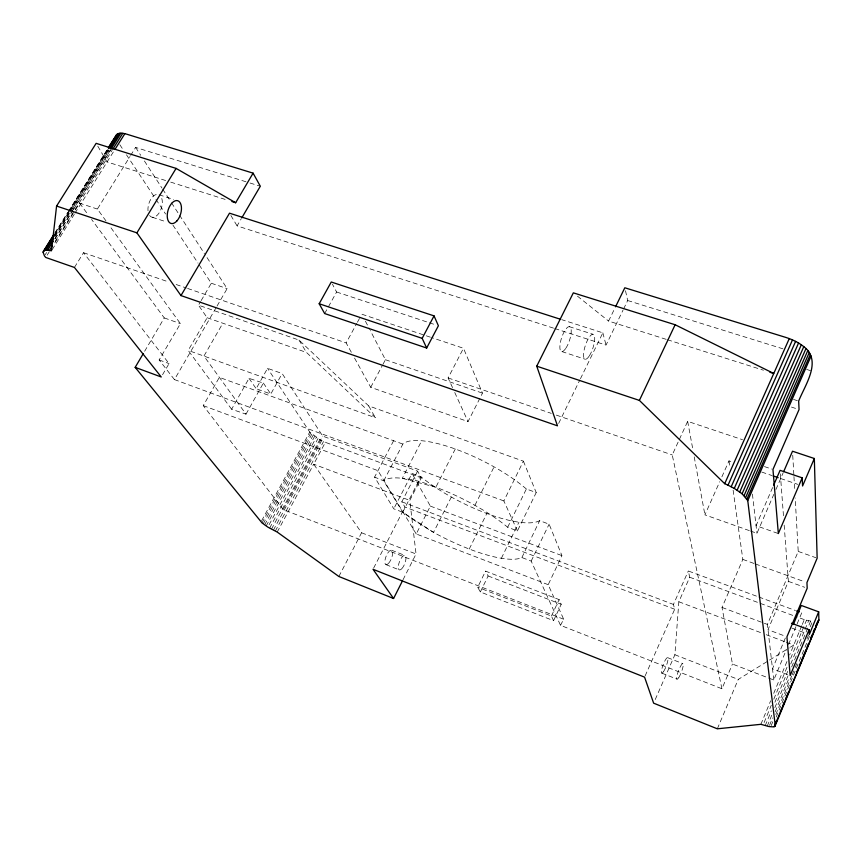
<?xml version="1.0" encoding="UTF-8"?>
<svg xmlns="http://www.w3.org/2000/svg" width="862" height="862" viewBox="0 0 862 862"><rect width="100%" height="100%" fill="white"/><g stroke="black" fill="none" stroke-linecap="round" stroke-linejoin="round"><path stroke-width="0.65" stroke-dasharray="4.31 3.23" d="M655.228 699.535L674.892 654.754L678.836 601.773L689.719 577.238L688.307 570.989L757.612 596.558M771.21 725.578L772.74 721.86M775.8 714.436L791.628 676.056M792.146 674.817L794.699 668.621M795.206 667.393L797.759 661.197M806.951 638.914L808.481 635.197M776.22 717.001L809.44 636.415M801.779 625.672L789.646 654.98M802.285 624.465L804.289 619.616L812.435 621.47L809.881 627.644M764.109 722.561L771.253 705.31M773.807 699.147L787.588 665.873M790.648 658.471L806.476 620.274M765.208 725.664L771.328 710.859M774.906 702.228L787.663 671.39M790.723 663.988L804.505 630.672M805.011 629.443L808.588 620.802M767.202 726.192L772.309 713.833M774.852 707.659L788.633 674.31M791.693 666.908L810.582 621.211M769.55 725.341L772.611 717.917M775.164 711.732L789.463 677.112M733.12 490.166L742.839 559.416L722.022 607.441L732.474 664.052L773.785 680.01L786.478 649.474M788.514 644.582L796.639 625.036M797.156 623.819L801.725 612.828L801.585 610.371M760.887 724.317L770.65 700.795M773.731 693.36L787.599 659.936M785.347 638.009L772.492 668.815L790.152 675.592M773.785 680.01L767.406 624.433L798.223 551.421L795.173 497.977M784.172 525.141L788.385 581.376L768.01 629.702L785.745 636.371M717.335 728.81L738.249 679.418L789.226 647.879M393.611 440.719L374.582 477.106L393.783 508.828L402.716 512.233L433.554 532.35A79.994 21.604 26.6 0 0 521.876 557.552L531.175 561.087L560.515 625.338L721.936 688.76L732.474 664.052M772.6 487.558L756.06 525.691L778.343 533.556M750.597 531.057L756.944 533.309L773.828 494.357M775.94 489.497L783.256 472.602M645.11 675.948L674.698 609.24L673.437 604.445L688.307 570.989M749.326 530.615L704.922 514.862L719.705 481.729M721.893 476.826L729.004 460.868L732.786 462.161M721.936 688.76L672.241 454.931L678.847 440.536M679.396 439.34L687.66 421.346L742.516 439.695M553.555 620.683L561.216 604.316L559.136 599.607L485.554 571.129L477.699 587.216L480.349 591.957L553.555 620.683L551.411 616.071L477.699 587.216M551.411 616.071L559.136 599.607M560.515 625.338L563.662 619.228L548.2 584.695L561.949 555.624L549.116 524.171L539.644 520.67A79.347 23.339 26.6 0 1 420.915 476.74L412.004 473.443L393.783 508.828M521.876 557.552L539.644 520.67M501.382 558.285L518.935 522.189M554.794 328.541L606.04 345.102L623.01 310.158M623.592 308.952L627.698 300.526L625.392 290.322M531.175 561.087L549.116 524.171M507.675 527.253L526.359 488.98L536.218 492.568L517.437 530.906L507.675 527.253A79.994 21.604 26.6 0 0 435.86 487.224L402.306 478.324A79.994 21.604 26.6 0 0 383.73 480.856L374.582 477.106M558.651 423.414L579.857 379.937M580.449 378.73L602.84 332.84L561.927 319.727M666.186 339.348L608.583 321.063L614.962 307.982M480.349 591.957L488.129 575.967L485.554 571.129M517.437 530.906L503.861 500.941L523.406 461.17L368.688 405.905L298.995 340.059L198.475 305.191L200.501 301.722M469.251 549.029L486.814 513.493M474.919 505.337L494.066 466.859M403.028 579.76L416.044 553.986L409.784 500.402L421.324 477.882L417.585 471.115L322.733 436.129L282.165 373.548L267.554 368.333L256.154 388.687L270.797 394.009L282.165 373.548M451.343 497.029L433.554 532.35A79.455 11.809 29.6 0 1 402.716 512.233L383.73 480.856L402.856 444.081A79.347 23.339 26.6 0 1 455.912 449.231A79.347 23.339 26.6 0 1 526.359 488.98M548.2 584.695L416.238 533.966L430.364 506.113L412.004 473.443M354.551 358.096L370.714 387.297L468.034 421.593L482.494 393.147L463.476 348.259L431.7 337.613M455.276 449.005L435.86 487.224A79.541 28.855 31.3 0 0 402.306 478.324L421.712 440.741M674.698 609.24L404.946 507.039L401.811 501.803L417.585 471.115M373.645 568.09L404.946 507.039M402.716 512.233L420.915 476.74M452.539 387.641L448.111 377.933L463.476 348.259M338.863 576.484L361.566 532.77L313.703 464.198L325.394 442.325L421.324 477.882M370.714 387.297L382.372 365.466M382.976 364.324L385.433 359.723L370.283 330.545M271.465 529.214L319.802 439.598L309.76 432.034L267.554 368.333M563.662 619.228L283.167 509.517L322.733 436.129M273.373 530.216L321.655 440.59L325.394 442.325M275.28 531.154L323.53 441.506M277.208 532.059L313.703 464.198L409.784 500.402M264.602 524.936L313.165 435.235M266.153 526.014L314.641 436.355M269.106 524.742L316.268 437.465M269.612 528.169L317.992 438.553M261.639 520.745L309.76 432.034M262.005 522.878L310.697 433.058M263.212 523.891L311.839 434.125M351.319 352.256L346.147 342.914L356.793 323.379M357.418 322.237L360.553 316.494M324.662 313.552L327.797 307.885M328.433 306.753L336.6 292.002L332.452 284.234M246.015 414.148L263.384 383.073L249.01 378.353L231.619 409.256L246.015 414.148L203.928 356.071L222.838 323.228M283.167 509.517L203.26 405.614L219.347 377.362L402.856 444.081M231.619 409.256L188.196 350.414L207.149 317.744L198.475 305.191M503.861 500.941L174.436 379.582L216.362 307.206M217.041 306.042L227.137 288.619L205.178 254.743M162.541 374.754L169.049 363.581L83.539 252.706L74.434 267.457M174.436 379.582L159.147 359.96L180.417 323.627L109.916 226.35M201.18 300.569L211.298 283.242L198.756 264.246M553.512 328.131L237.093 225.887L241.069 219.088M144.644 351.265L164.276 317.927L91.587 219.411M106.004 220.941L97.384 209.057L129.968 156.561M130.668 155.419L135.636 147.434L248.752 182.625M47.13 255.195L49.253 251.801M54.899 242.761L74.66 211.093M75.371 209.962L79.606 203.173L97.384 209.057M54.769 238.774L71.115 212.666M71.826 211.524L110.228 150.225M45.169 254.764L46.591 252.501M55.114 238.893L72.861 210.554M73.572 209.412L111.209 149.331M55.179 241.295L112.082 150.376M52.194 249.646L74.283 214.326M74.994 213.183L114.172 150.635M54.78 233.139L67.656 212.623M68.367 211.481L107.696 148.77M55.233 232.891L68.033 212.289M68.798 211.255L108.073 148.641M54.791 234.453L108.03 149.525M54.618 235.11L68.874 212.375M69.585 211.233L108.073 149.837M54.629 236.49L69.553 212.677M70.264 211.546L108.634 150.322M55.049 236.36L71.417 210.253M72.128 209.11L109.118 150.074M790.357 647.179L793.751 645.078L786.263 642.255M250.034 183.024L260.313 186.224M627.698 300.526L782.901 348.808M806.66 369.442L810.495 370.649M165.623 180.514L107.05 161.927L97.503 145.678M170.719 182.13L226.749 199.909M667.468 339.747L763.484 370.218M159.158 194.79L173.607 199.445M569.232 326.644L592.884 334.251M793.536 399.44L797.382 400.679M791.435 407.069L797.781 409.127M152.38 217.278L166.452 221.89M561.916 351.599L585.449 359.314M336.6 292.002L428.209 322.388M429.481 322.808L435.849 324.92M430.429 337.193L361.803 314.199L363.01 316.526M764.454 466.59L771.738 469.057M211.298 283.242L227.137 288.619M780.692 478.539L797.716 484.336M761.782 472.074L771.867 475.522M83.539 252.706L168.543 281.906M176.15 284.514L186.3 288.005M187.571 288.436L346.147 342.914M448.111 377.933L551.26 413.372M556.356 415.118L672.241 454.931M385.433 359.723L482.494 393.147M804.289 619.616L795.755 616.502M207.149 317.744L306.484 352.45L375.401 417.725L188.196 350.414M164.276 317.927L180.417 323.627M798.223 551.421L815.883 557.703M742.839 559.416L754.121 563.5M755.371 563.953L804.408 581.688M788.385 581.376L804.688 587.291M159.147 359.96L169.049 363.581M758.872 597.021L795.421 610.501M689.719 577.238L794.495 616.028M203.26 405.614L377.955 470.663L416.238 533.966M791.876 628.086L805.561 633.193M722.022 607.441L767.406 624.433M430.364 506.113L561.949 555.624M678.836 601.773L761.275 632.837M766.275 634.723L785.013 641.781M401.811 501.803L673.437 604.445M488.129 575.967L561.216 604.316M361.566 532.77L416.044 553.986M674.892 654.754L738.249 679.418M667.63 657.663L682.887 663.632M391.585 550.215L404.968 555.451M661.79 673.125L677.047 679.148M385.939 564.632L399.311 569.911M319.802 439.598L321.655 440.59M577.475 296.172L608.583 321.063M79.606 203.173L87.59 214.002M249.01 378.353L256.154 388.687M263.384 383.073L270.797 394.009M119.84 144.719L123.525 150.311M126.477 154.783L155.235 198.346M155.979 199.456L165.569 213.981M172.939 225.154L198.023 263.136M135.636 147.434L140.754 155.343M144.417 160.989L161.981 188.099M162.713 189.231L170.773 201.654M171.495 202.785L178.822 214.078M179.555 215.209L204.445 253.611M298.995 340.059L306.484 352.45M230.887 215.489L237.093 225.887M368.688 405.905L375.401 417.725M365.434 321.203L369.679 329.37M454.748 392.49L468.034 421.593M523.406 461.17L536.218 492.568M602.84 332.84L606.04 345.102M687.66 421.346L693.016 450.32M694.222 456.914L704.922 514.862M729.004 460.868L729.758 466.202M752.44 494.12L756.944 533.309M780.336 473.852L783.472 515.821M792.738 455.233L793.88 475.264M793.956 476.6L794.721 489.961M161.797 198.465A11.799 6.659 -73.7 0 1 158.694 213.55A11.799 6.659 -73.7 0 1 149.428 215.306M147.995 210.781A11.799 6.659 -73.7 0 1 150.775 199.284A11.799 6.659 -73.7 0 1 157.951 194.403M401.994 568.489A7.769 2.823 -68.5 0 0 405.549 555.958A7.769 2.823 -68.5 0 0 398.847 563.586A7.769 2.823 -68.5 0 0 401.994 568.489M388.654 563.231A7.736 2.877 -68.4 0 0 392.178 550.732A7.736 2.877 -68.4 0 0 385.422 558.307A7.736 2.877 -68.4 0 0 388.654 563.231M565.978 348.054A13.059 4.159 -71.8 0 0 570.224 327.107A13.059 4.159 -71.8 0 0 560.429 342.192A13.059 4.159 -71.8 0 0 565.978 348.054M589.425 355.715A13.135 3.998 -71.8 0 0 593.832 334.704A13.135 3.998 -71.8 0 0 584.156 349.918A13.135 3.998 -71.8 0 0 589.425 355.715M678.954 677.263A8.297 1.595 -69.3 0 0 683.178 664.042A8.297 1.595 -69.3 0 0 677.758 672.866A8.297 1.595 -69.3 0 0 678.954 677.263M663.74 671.272A8.264 1.67 -69.3 0 0 667.931 658.083A8.264 1.67 -69.3 0 0 662.425 666.832A8.264 1.67 -69.3 0 0 663.74 671.272"/><path stroke-width="1.29" d="M115.907 137.338C115.777 131.606 123.643 133.104 127.123 134.31L253.094 173.154L260.313 186.224L241.737 217.957M253.094 173.154L235.66 202.732L176.096 168.402L96.135 143.351L56.58 206.061L51.483 250.777L46.095 250.099L43.93 250.734L43.1 252.243L44.458 255.906L45.718 257.458L74.434 267.457L161.237 376.985L135.172 367.363L143.297 353.571M793.363 624.508L801.304 605.458L818.674 611.837L809.289 634.583L809.073 629.766L791.51 623.226M402.435 580.923L393.568 598.508L373.03 569.286L644.571 677.155L653.633 703.166L717.335 728.81L760.887 724.317L769.044 726.569L773.333 726.871L774.27 726.688L776.834 720.47M780.412 711.764L781.953 708.036M782.976 705.547L784.506 701.819M785.53 699.341L788.601 691.874M790.142 688.145L792.189 683.178M796.79 671.983L798.331 668.255M799.354 665.776L800.884 662.048M801.908 659.559L806.002 649.614M807.026 647.125L808.567 643.397M810.614 638.43L812.144 634.691M813.168 632.212L814.709 628.484M815.732 625.995L817.262 622.267M774.27 726.688L818.9 619.94L818.674 611.837M774.927 726.354L818.9 619.94M809.073 629.766L790.152 675.592L786.931 636.813L807.198 588.207L806.94 582.604L817.154 558.156L814.331 458.498L792.512 451.225L783.773 471.417M773.667 485.101L780.078 470.34L802.199 477.839L778.343 533.556L772.955 469.467L799.052 409.536L798.665 401.089C804.408 386.198 821.109 363.064 806.002 348.517C800.324 343.335 793.309 339.811 786.036 337.484L624.821 287.779L615.543 306.797M814.331 458.498L802.576 485.996L802.199 477.839M775.304 725.879L747.763 500.639L811.12 355.995M747.763 500.639L742.107 493.764L806.002 348.517M744.1 495.585L807.856 350.435M745.727 497.352L809.343 352.342M746.955 499.044L810.442 354.207M742.107 493.764L734.284 488.398L798.557 343.022M737.15 490.144L801.315 344.778M739.779 491.943L803.804 346.621M734.284 488.398L728.013 485.187L792.49 339.897M731.213 486.728L795.604 341.384M728.013 485.187L724.705 483.69L789.28 338.594M724.705 483.69L639.399 400.41L675.129 324.748L773.72 373.462L769.885 372.244M56.58 206.061L136.907 232.848L180.966 295.58L557.477 425.828L536.735 366.178L573.327 292.854L675.129 324.748M426.668 348.032L438.392 325.761L434.039 315.88L331.267 282.014L319.177 303.747L324.662 313.552L426.668 348.032L422.164 338.346L319.177 303.747M422.164 338.346L434.039 315.88M180.966 295.58L229.507 213.183L560.645 319.317M136.907 232.848L176.096 168.402M47.658 250.131L53.347 241.048M110.939 149.094L120.895 133.19M49.49 250.389L52.334 245.842M112.793 149.234L122.76 133.319M43.337 251.381L54.069 234.281M108.407 147.628L116.273 135.086M43.1 252.243L53.853 234.906M108.45 147.833L116.963 134.267M44.846 250.303L54.08 235.585M108.741 148.393L117.975 133.675M46.095 250.099L53.207 238.763M110.056 148.048L119.29 133.308M114.883 149.503L124.85 133.696M817.779 621.017L818.48 620.543M231.846 201.525L235.66 202.732M536.735 366.178L639.399 400.41M773.128 475.953L778.17 477.677M796.682 610.964L799.203 611.901M393.568 598.508L338.863 576.484L277.208 532.059L267.834 527.102L262.005 522.878L135.172 367.363M176.936 220.898A11.852 6.551 -73.6 0 0 178.811 201.255A11.852 6.551 -73.6 0 0 167.314 214.099A11.852 6.551 -73.6 0 0 176.936 220.898"/></g></svg>
